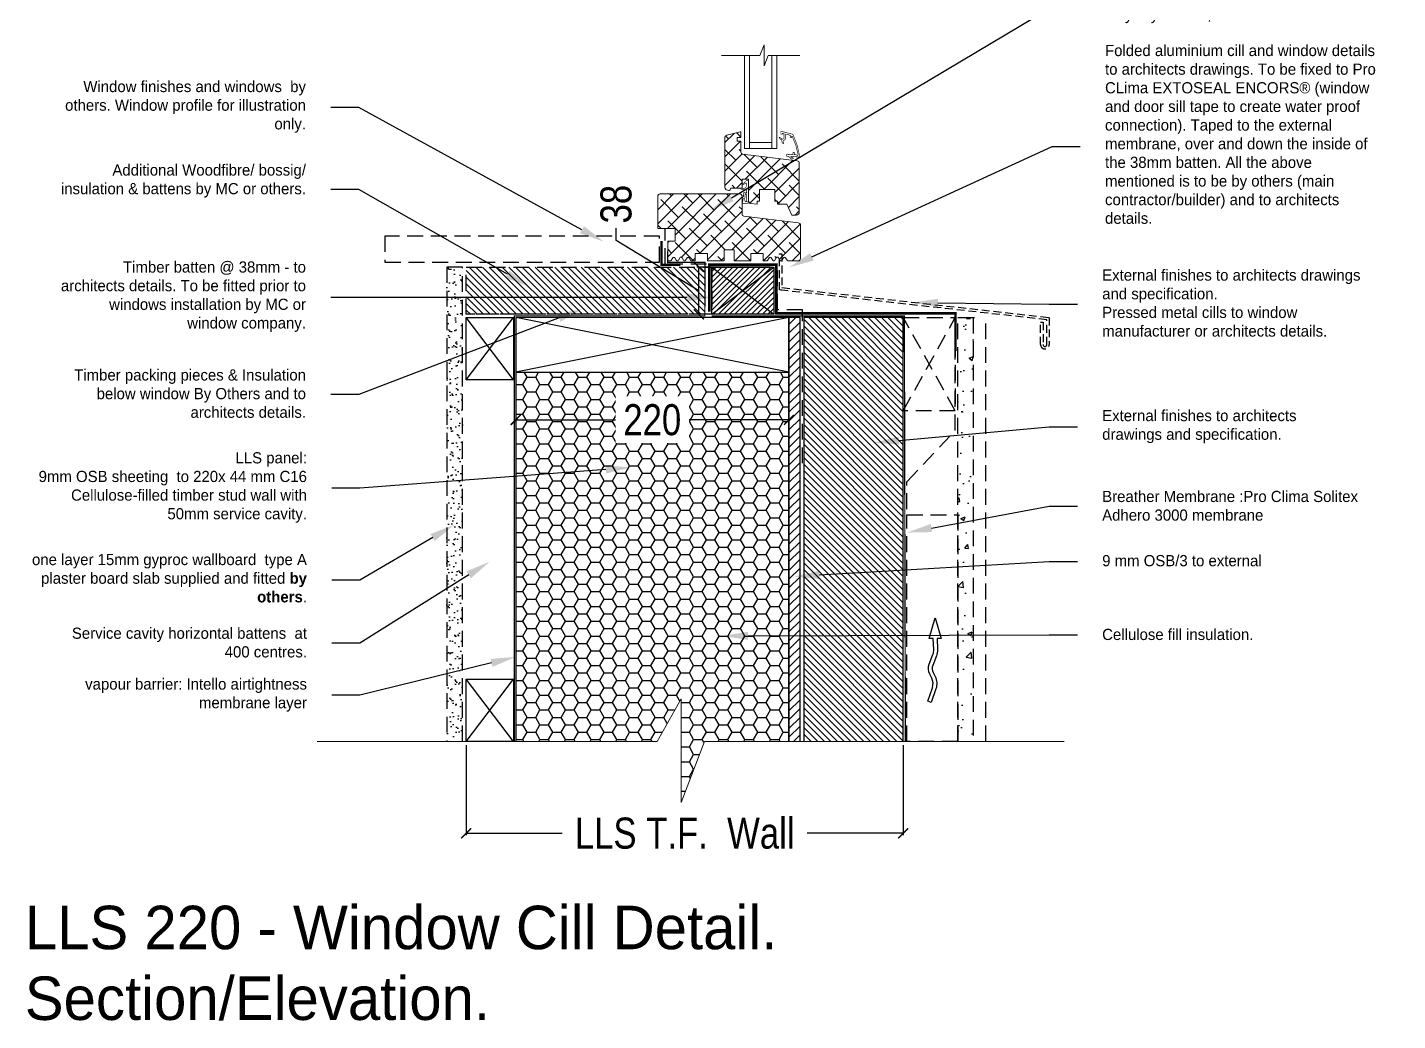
# Model space of a CAD drawing. Header units: millimetres. Extents: x -1562 to 49121, y -21091 to 0.
# Drawn here: x 39766 to 40870, y -10638 to -9839 of the extents above; entities that cross this region are included whole.
import ezdxf
from ezdxf import colors
from ezdxf.entities.mleader import LeaderData, LeaderLine
from ezdxf.math import Vec2, Vec3

# ---------------------------------------------------------------- set-up
doc = ezdxf.new("R2010")
doc.units = ezdxf.units.MM
doc.header["$MEASUREMENT"] = 0
doc.linetypes.add('DASHED', pattern=[19.05, 12.7, -6.35])
doc.linetypes.add('DASHED2', pattern=[0.375, 0.25, -0.125])
for name, color, linetype in [('-TSD Hatch', 8, 'Continuous'), ('A00002 Title Text', 2, 'Continuous'), ('A_Plasterboard by others', 11, 'DASHED'), ('H001_HATCH', 252, 'Continuous'), ('HATCH', 251, 'Continuous'), ('LLS-Timber', 30, 'Continuous'), ('LLS_Dimensions', 6, 'Continuous'), ('LLS_Gutex Multitherm', 41, 'Continuous'), ('LLS_Membranes', 124, 'Continuous'), ('VELUX_ROOFCONSTRUCTION', 7, 'Continuous')]:
    doc.layers.add(name, color=color, linetype=linetype)
doc.layers.add('LLS CELLULOSE', color=41, linetype='Continuous', lineweight=15, transparency=0.65)
doc.layers.add('LLS_Text', color=6, linetype='Continuous', lineweight=15)
doc.layers.add('Window-Doors', color=2, linetype='Continuous', lineweight=13)
doc.styles.add('ARIAL', font='arial.ttf', dxfattribs={"width": 0.8})
doc.styles.add('Century Gothic', font='GOTHIC.TTF')
doc.styles.add('GENERATED_STYLE_2', font='GOTHIC.TTF')
doc.dimstyles.new('LLS 1T 10', dxfattribs={"dimtxt": 25, "dimasz": 8, "dimexe": 1.5, "dimexo": 3, "dimgap": 5, "dimtad": 0, "dimdec": 0, "dimzin": 0, "dimdsep": 46, "dimtxsty": 'ARIAL', "dimblk": 'ARCHTICK', "dimcen": 0.09, "dimclrd": 8, "dimclre": 8, "dimclrt": 256, "dimadec": 0, "dimazin": 0, "dimtfac": 1, "dimtdec": 0, "dimtofl": 0, "dimtmove": 0, "dimatfit": 3, "dimfxl": 1.5, "dimtolj": 1, "dimtzin": 0, "dimarcsym": 0})

# ---------------------------------------------------------------- blocks, each defined once
blk = doc.blocks.new('_ArchTick')
at = {"color": 0, "linetype": 'ByBlock', "const_width": 0.15}
blk.add_lwpolyline([(-0.5, -0.5), (0.5, 0.5)], dxfattribs=at)
blk = doc.blocks.new('*D31')
at = {"layer": 'Defpoints', "color": 0, "transparency": 16777216}
for p in [(40307, -10031.6), (40367.4, -10031.6), (40367.4, -10069.6)]:
    blk.add_point(p, dxfattribs=at)
at = {"layer": 'LLS_Dimensions', "color": 8, "lineweight": -2, "transparency": 16777216}
for p, q in [((40240.4, -10010.2), (40240.4, -10000.2)), ((40307, -10050.6), (40240.4, -10010.2)), ((40364.4, -10031.6), (40305.5, -10031.6)), ((40307, -10069.6), (40307, -10031.6)), ((40364.4, -10069.6), (40305.5, -10069.6))]:
    blk.add_line(p, q, dxfattribs=at)
at = {"layer": 'LLS_Dimensions', "color": 8, "lineweight": -2, "transparency": 16777216, "xscale": 8, "yscale": 8, "zscale": 8}
for p, rotation in [((40307, -10031.6), 90), ((40307, -10069.6), 270)]:
    blk.add_blockref('_ArchTick', p, dxfattribs=dict(at, rotation=rotation))
at = {"layer": 'LLS_Dimensions', "transparency": 16777216, "insert": (40240.4, -9980.9), "char_height": 25, "attachment_point": 5, "rotation": 90, "style": 'ARIAL'}
blk.add_mtext('\\A1;38', dxfattribs=at)
blk = doc.blocks.new('*D32')
at = {"layer": 'Defpoints', "color": 0, "transparency": 16777216}
for p in [(40159.5, -10116.2), (40379.5, -10116.2), (40379.5, -10154.6)]:
    blk.add_point(p, dxfattribs=at)
at = {"layer": 'LLS_Dimensions', "color": 8, "lineweight": -2, "transparency": 16777216}
for p, q in [((40159.5, -10119.2), (40159.5, -10156.1)), ((40379.5, -10119.2), (40379.5, -10156.1)), ((40159.5, -10154.6), (40242.3, -10154.6)), ((40379.5, -10154.6), (40296.7, -10154.6))]:
    blk.add_line(p, q, dxfattribs=at)
at = {"layer": 'LLS_Dimensions', "color": 8, "lineweight": -2, "transparency": 16777216, "xscale": 8, "yscale": 8, "zscale": 8, "rotation": 180}
blk.add_blockref('_ArchTick', (40159.5, -10154.6), dxfattribs=at)
at = {"layer": 'LLS_Dimensions', "color": 8, "lineweight": -2, "transparency": 16777216, "xscale": 8, "yscale": 8, "zscale": 8}
blk.add_blockref('_ArchTick', (40379.5, -10154.6), dxfattribs=at)
at = {"layer": 'LLS_Dimensions', "transparency": 16777216, "insert": (40269.5, -10154.6), "char_height": 25, "attachment_point": 5, "style": 'ARIAL', "bg_fill": 3, "box_fill_scale": 1.25, "bg_fill_color": 256, "bg_fill_true_color": 13158600, "bg_fill_transparency": 0}
blk.add_mtext('\\A1;220', dxfattribs=at)
blk = doc.blocks.new('*D38')
at = {"layer": 'Defpoints', "color": 0, "transparency": 16777216}
for p in [(40119.6, -10413.4), (40471.6, -10413.4), (40471.6, -10487.4)]:
    blk.add_point(p, dxfattribs=at)
at = {"layer": 'LLS_Dimensions', "color": 8, "lineweight": -2, "transparency": 16777216}
for p, q in [((40119.6, -10416.4), (40119.6, -10488.9)), ((40471.6, -10416.4), (40471.6, -10488.9)), ((40119.6, -10487.4), (40204.1, -10487.4)), ((40471.6, -10487.4), (40387.1, -10487.4))]:
    blk.add_line(p, q, dxfattribs=at)
at = {"layer": 'LLS_Dimensions', "color": 8, "lineweight": -2, "transparency": 16777216, "xscale": 8, "yscale": 8, "zscale": 8, "rotation": 180}
blk.add_blockref('_ArchTick', (40119.6, -10487.4), dxfattribs=at)
at = {"layer": 'LLS_Dimensions', "color": 8, "lineweight": -2, "transparency": 16777216, "xscale": 8, "yscale": 8, "zscale": 8}
blk.add_blockref('_ArchTick', (40471.6, -10487.4), dxfattribs=at)
at = {"layer": 'LLS_Dimensions', "transparency": 16777216, "insert": (40295.6, -10487.4), "char_height": 25, "attachment_point": 5, "style": 'ARIAL', "bg_fill": 3, "box_fill_scale": 1.25, "bg_fill_color": 256, "bg_fill_true_color": 13158600, "bg_fill_transparency": 0}
blk.add_mtext('\\A1;LLS T.F.  Wall ', dxfattribs=at)

msp = doc.modelspace()

# ---------------------------------------------------------------- hatches: boundary and pattern name
at = {"layer": '-TSD Hatch'}
h = msp.add_hatch(dxfattribs=at)
h.set_pattern_fill('AR-SAND', color=256, scale=5)
h.set_pattern_definition([(37.5, (41513.779, -98964.622), (-0.3149668, 9.63411885), [0, -7.6, 0, -8.5, 0, -8.125]), (7.5, (41513.779, -98964.622), (8.8488835, 14.1107303), [0, -4.1, 0, -6.85, 0, -2.625]), (327.5, (41507.629, -98964.622), (15.5707093, 0.0282953), [0, -2.5, 0, -9, 0, -11.75]), (317.5, (41507.629, -98964.622), (15.030633, 4.3883778), [0, -1.25, 0, -5.9, 0, -6.75])])
h.paths.add_polyline_path([(40104, -10056), (40116.6, -10056), (40116.6, -10031.6), (40104, -10031.6)])
h.paths.add_polyline_path([(40116.6, -10056), (40104, -10056), (40104, -10109), (40116.6, -10104.2)])
h.paths.add_polyline_path([(40104, -10204.6), (40116.6, -10203.6), (40116.6, -10104.2), (40104, -10109)])
h.paths.add_polyline_path([(40116.6, -10203.6), (40104, -10204.6), (40104, -10291.4), (40116.6, -10283.2)])
h.paths.add_polyline_path([(40104, -10359.6), (40116.6, -10356.4), (40116.6, -10283.2), (40104, -10291.4)])
h.paths.add_polyline_path([(40116.6, -10356.4), (40104, -10359.6), (40104, -10413.4), (40116.6, -10413.4)])
h = msp.add_hatch(dxfattribs=at)
h.set_pattern_fill('AR-CONC', color=256, scale=5)
h.set_pattern_definition([(50, (-12691.362, 18264.424), (35.863009, -3.137607), [3.75, -41.25]), (355, (-12691.362, 18264.424), (-6.937567, 37.609607), [3, -33]), (100.451444, (-12688.374, 18264.162), (28.925442, 34.472), [3.18701, -35.057106]), (46.1842, (-12691.36, 18274.424), (53.362067, -8.275964), [5.625, -61.875]), (96.63564, (-12686.915, 18273.734), (46.733097, 48.70593), [4.780517, -52.58569]), (351.18416, (-12691.36, 18274.424), (46.733097, 48.70593), [4.5, -49.5]), (21, (-12686.362, 18271.924), (29.845353, -20.130945), [3.75, -41.25]), (326, (-12686.362, 18271.924), (12.165767, 36.257502), [3, -33]), (71.451445, (-12683.875, 18270.246), (42.011119, 16.126558), [3.18701, -35.057106]), (37.5, (-12691.362, 18264.424), (0.6079928, 16.6446927), [0, -32.6, 0, -33.5, 0, -33.125]), (7.5, (-12691.362, 18264.424), (13.153477, 19.7205856), [0, -19.1, 0, -31.85, 0, -12.625]), (327.5, (-12702.512, 18264.424), (26.6911218, -1.1277436), [0, -12.5, 0, -39, 0, -51.75]), (317.5, (-12707.512, 18264.424), (29.1593085, 5.005249), [0, -16.25, 0, -25.9, 0, -36.75])])
h.paths.add_polyline_path([(40515.5, -10413.4), (40528, -10413.4), (40528, -10072.2), (40515.5, -10072.2)])
at = {"layer": 'H001_HATCH', "transparency": 33554549}
h = msp.add_hatch(dxfattribs=at)
h.set_pattern_fill('ANSI31', color=33, scale=30, angle=-90)
h.set_pattern_definition([(315, (0, -361), (2.65165043, 2.65165043), [])])
h.paths.add_polyline_path([(40311.9, -10031.6), (40119.6, -10031.6), (40119.6, -10069.6), (40311.8, -10069.6), (40311.9, -10049.3)])
h = msp.add_hatch(dxfattribs=at)
h.set_pattern_fill('ANSI31', color=33, scale=30, angle=-90)
h.set_pattern_definition([(315, (49447.3014, 30302.9346), (2.65165043, 2.65165043), [])])
h.paths.add_polyline_path([(40391.6, -10413.4), (40471.6, -10413.4), (40471.6, -10072.2), (40391.6, -10072.2)])
at = {"layer": 'H001_HATCH'}
h = msp.add_hatch(dxfattribs=at)
h.set_pattern_fill('HONEY', color=256, scale=55)
h.set_pattern_definition([(0, (-12827.2, 19476.779), (10.3125, 5.95392465), [6.875, -13.75]), (120, (-12827.2, 19476.779), (-10.3125, 5.95392465), [6.875, -13.75]), (60, (-12827.2, 19476.779), (2e-15, 11.9078493), [-13.75, 6.875])])
h.paths.add_polyline_path([(40159.5, -10116.2), (40159.5, -10413.4), (40273.5, -10413.4), (40292.8, -10379.1), (40292.8, -10462.6), (40311.5, -10413.4), (40379.5, -10413.4), (40379.5, -10116.2)])
at = {"layer": 'HATCH', "transparency": 33554526}
h = msp.add_hatch(dxfattribs=at)
h.set_pattern_fill('ANSI38', color=11, scale=65)
h.set_pattern_definition([(45, (-12772.362, 18298.007), (-5.7452426, 5.7452426), []), (135, (-12772.362, 18298.007), (-17.2357278, 5.7452426), [20.3125, -12.1875])])
h.paths.add_polyline_path([(40313.9, -10020.6), (40313.9, -10026.6), (40327.4, -10026.6), (40327.4, -10017.6), (40335.4, -10017.6), (40335.4, -10026.6), (40348.9, -10026.6), (40348.9, -10020.6), (40358.9, -10020.6), (40358.9, -10026.6), (40361.6, -10026.6, 0.219913), (40362.3, -10026.3), (40363.6, -10024.1, -0.568613), (40365.3, -10024.1), (40366.5, -10026.1, 0.603785), (40368.3, -10026), (40369.3, -10024.1, -0.576387), (40371.1, -10024), (40372.3, -10026.1, 0.560863), (40374, -10026.1), (40375.2, -10024.1, -0.576702), (40376.9, -10024.1), (40378.1, -10026.2, 0.24869), (40378.9, -10026.6), (40386.9, -10026.6, 0.368687), (40388.9, -10024.6), (40388.9, -9998, 0.382192), (40387.1, -9995.9), (40343.2, -9990.6, -0.365014), (40341.8, -9989.1), (40341.8, -9974.7, 0.328536), (40340.3, -9972.7), (40275.9, -9972.7, 0.480397), (40273.9, -9975.2), (40273.9, -10000.2, 0.480265), (40274.4, -10000.6), (40288, -10000.6), (40288, -10010.7), (40282.5, -10010.7, 0.479544), (40281.9, -10011.3), (40281.9, -10026.6), (40283.9, -10026.6, 0.219913), (40284.6, -10026.3), (40286, -10024.1, -0.568613), (40287.6, -10024.1), (40288.8, -10026.1, 0.603785), (40290.6, -10026), (40291.7, -10024.1, -0.576387), (40293.4, -10024), (40294.6, -10026.1, 0.576387), (40296.3, -10026.1), (40297.5, -10024.1, -0.576387), (40299.2, -10024.1), (40300.3, -10026.1, 0.287234), (40301.3, -10026.6), (40303.9, -10026.6), (40303.9, -10020.6)])
h.paths.add_polyline_path([(40368.3, -9969), (40368.3, -9978.5), (40370.2, -9978.5), (40370.2, -9980.9), (40377.9, -9980.9), (40381.9, -9989.7), (40385.4, -9989.7, 0.426834), (40387.9, -9987.2), (40387.9, -9948, 0.393013), (40386, -9946), (40342.1, -9940.6, -0.369844), (40340.9, -9939.2), (40340.9, -9930.2), (40337.8, -9930.2), (40337.8, -9927.3), (40340.9, -9927.3), (40340.9, -9923.1, 0.497803), (40340.3, -9922.7), (40329.4, -9925.5, 0.34722), (40327.9, -9927.5), (40327.9, -9967, 0.573392), (40332.2, -9969.5), (40332.7, -9968), (40341.9, -9968), (40341.9, -9964.9, -0.562646), (40341.9, -9964.4), (40341.9, -9960.9), (40346.9, -9960.9), (40346.9, -9978.8, 0.162278), (40347.1, -9979.4, -0.556511), (40347.4, -9979.9, 0.193225), (40348.4, -9980.3), (40353.9, -9981), (40353.9, -9978.5), (40355.9, -9978.5), (40355.9, -9969)])
at = {"layer": 'HATCH'}
h = msp.add_hatch(dxfattribs=at)
h.set_pattern_fill('ANSI31', color=256, scale=40)
h.set_pattern_definition([(45, (-12772.362, 18264.424), (-3.5355339, 3.5355339), [])])
h.paths.add_polyline_path([(40388.5, -10413.4), (40379.5, -10413.4), (40379.5, -10072.2), (40388.5, -10072.2)])
at = {"layer": 'LLS-Timber', "transparency": 33554534}
h = msp.add_hatch(dxfattribs=at)
h.set_pattern_fill('ANSI31', color=256, scale=25)
h.set_pattern_definition([(45, (41508.779, -98964.622), (-2.20970869, 2.20970869), [])])
h.paths.add_polyline_path([(40317.4, -10031.6), (40317.4, -10067.4), (40317.4, -10069.6), (40342.4, -10050.6)])
h.paths.add_polyline_path([(40342.4, -10050.6), (40317.4, -10069.6), (40367.4, -10069.6)])
h.paths.add_polyline_path([(40367.4, -10069.6), (40367.4, -10031.6), (40342.4, -10050.6)])
h.paths.add_polyline_path([(40317.4, -10031.6), (40342.4, -10050.6), (40367.4, -10031.6)])

# ---------------------------------------------------------------- linework, layer by layer
at = {"layer": 'A_Plasterboard by others', "elevation": 0}
for points in [[(40275.4, -10006.6), (40054.2, -10006.6), (40054.2, -10027.6), (40275.4, -10027.6)], [(40317.4, -10069.6), (40119.6, -10069.6), (40119.6, -10031.6), (40317.4, -10031.6)], [(40311.9, -10031.6), (40311.9, -10069.6), (40119.6, -10069.6), (40119.6, -10031.6)], [(40471.6, -10072.2), (40513.5, -10072.2), (40513.5, -10147.2), (40471.6, -10147.2)], [(40474.6, -10230.9), (40515.5, -10230.9), (40515.5, -10413.4), (40474.6, -10413.4)]]:
    msp.add_lwpolyline(points, close=True, dxfattribs=at)
for points in [[(40390.5, -10189.4), (40390.5, -10066.1), (40370.4, -10066.1), (40370.4, -10029.1), (40279.9, -10029.1), (40279.9, -10000.6)], [(40116.6, -10413.4), (40116.6, -10031.6), (40104, -10031.6), (40104, -10413.4)], [(40513.5, -10147.2), (40471.6, -10072.2)], [(40471.6, -10147.2), (40513.5, -10072.2)], [(40474.6, -10226.4), (40474.6, -10204.4), (40513.5, -10163), (40513.5, -10071.5)], [(40515.5, -10413.4), (40515.5, -10072.2), (40528, -10072.2), (40528, -10413.4)], [(40519, -10072.2), (40529.1, -10072.2)], [(40528, -10072.2), (40528, -10413.4)], [(40538.1, -10413.4), (40538.1, -10072.2)]]:
    msp.add_lwpolyline(points, dxfattribs=at)
at = {"layer": 'A_Plasterboard by others', "ltscale": 0.5, "elevation": 0}
msp.add_lwpolyline([(40373.9, -10048), (40589.2, -10072.2), (40589.2, -10094, -1), (40582.2, -10094), (40582.2, -10076), (40584.2, -10076), (40584.2, -10094, 1), (40587.2, -10094), (40587.2, -10074), (40373.9, -10050.2), (40372.9, -10050.1), (40371.9, -10050), (40371.9, -10020.8), (40373.9, -10020.8)], format="xyb", close=True, dxfattribs=at)
at = {"layer": 'H001_HATCH', "elevation": 0}
for points in [[(40379.5, -10116.2), (40159.5, -10072.2)], [(40379.5, -10072.2), (40159.5, -10116.2)], [(40388.5, -10413.4), (40388.5, -10072.2), (40379.5, -10072.2), (40379.5, -10413.4)]]:
    msp.add_lwpolyline(points, dxfattribs=at)
at = {"layer": 'HATCH', "elevation": 0}
for points in [[(40317.4, -10069.6), (40367.4, -10031.6)], [(40317.4, -10031.6), (40367.4, -10069.6)], [(40157.6, -10122.2), (40119.6, -10072.2)], [(40119.6, -10122.2), (40157.6, -10072.2)], [(40157.6, -10413.4), (40119.6, -10363.4)], [(40119.6, -10413.4), (40157.6, -10363.4)]]:
    msp.add_lwpolyline(points, dxfattribs=at)
at = {"layer": 'LLS CELLULOSE', "elevation": 0}
msp.add_lwpolyline([(40317.4, -10067.4), (40317.4, -10031.6), (40367.4, -10031.6)], dxfattribs=at)
at = {"layer": 'LLS-Timber', "elevation": 0}
for points in [[(40367.4, -10031.6), (40367.4, -10069.6), (40317.4, -10069.6), (40317.4, -10031.6)], [(40119.6, -10072.2), (40157.6, -10072.2), (40157.6, -10122.2), (40119.6, -10122.2)], [(40379.5, -10072.2), (40159.5, -10072.2), (40159.5, -10116.2), (40379.5, -10116.2)], [(40119.6, -10363.4), (40157.6, -10363.4), (40157.6, -10413.4), (40119.6, -10413.4)]]:
    msp.add_lwpolyline(points, close=True, dxfattribs=at)
msp.add_lwpolyline([(40379.5, -10413.4), (40379.5, -10072.2), (40159.5, -10072.2), (40159.5, -10413.4)], dxfattribs=at)
at = {"layer": 'LLS_Gutex Multitherm', "elevation": 0}
msp.add_lwpolyline([(40471.6, -10413.4), (40471.6, -10072.2), (40444.9, -10072.2), (40444.9, -10072.2), (40418.3, -10072.2), (40418.3, -10072.2), (40391.6, -10072.2), (40391.6, -10413.4)], dxfattribs=at)
at = {"layer": 'LLS_Membranes', "linetype": 'DASHED2', "ltscale": 80, "const_width": 1, "elevation": 0}
msp.add_lwpolyline([(40158.4, -10413.4), (40158.4, -10070.8), (40311.8, -10070.8), (40311.9, -10027.8), (40281.9, -10027.8), (40281.9, -10018.9)], dxfattribs=at)
at = {"layer": 'LLS_Membranes', "color": 152, "linetype": 'DASHED2', "ltscale": 50, "true_color": 0x2776bb, "const_width": 2, "elevation": 0}
msp.add_lwpolyline([(40276.9, -10010.7), (40276.9, -10029.7), (40292, -10029.7)], dxfattribs=at)
at = {"layer": 'LLS_Membranes', "color": 146, "linetype": 'DASHED2', "ltscale": 80, "true_color": 0x105689, "const_width": 2, "elevation": 0}
msp.add_lwpolyline([(40315.4, -10067.4), (40315.4, -10029.6), (40369.4, -10029.6), (40369.4, -10068.8), (40513.7, -10068.8), (40513.7, -10099)], dxfattribs=at)
at = {"layer": 'LLS_Membranes', "color": 143, "linetype": 'DASHED2', "ltscale": 80, "true_color": 0x7aafdf, "const_width": 1, "elevation": 0}
msp.add_lwpolyline([(40317.4, -10070.9), (40472.5, -10070.9), (40473.3, -10413.4)], dxfattribs=at)
at = {"layer": 'VELUX_ROOFCONSTRUCTION', "elevation": 0}
msp.add_lwpolyline([(40495.8, -10330.6), (40492.6, -10330.6), (40497.2, -10313.9), (40502, -10330.6), (40498.8, -10330.6), (40499.2, -10339.3, -0.105543), (40498.3, -10344.6), (40495.3, -10352.2, 0.215721), (40495.6, -10358), (40497.2, -10361.1, -0.201825), (40497.9, -10371.2), (40494.2, -10382), (40491.4, -10381.1), (40495.1, -10370.2, 0.201825), (40494.5, -10362.5), (40492.9, -10359.3, -0.215721), (40492.5, -10351.1), (40495.5, -10343.5, 0.105543), (40496.2, -10339.4), (40495.8, -10330.6)], format="xyb", dxfattribs=at)
at = {"layer": 'Window-Doors', "color": 11, "elevation": 0}
for points in [[(40325.3, -9861.1), (40356.1, -9861.1), (40359.6, -9852.6), (40359.6, -9869.6), (40362.8, -9861.1), (40388.3, -9861.1)], [(40343.8, -9861.1), (40343.8, -9936.2), (40369.9, -9936.2), (40369.9, -9861.1)], [(40347.9, -9861.1), (40347.9, -9936.2), (40365.8, -9936.2), (40365.8, -9861.1)], [(40601.1, -10413.4), (40311.5, -10413.4), (40292.8, -10462.6), (40292.8, -10379.1), (40273.5, -10413.4), (39999.6, -10413.4)]]:
    msp.add_lwpolyline(points, dxfattribs=at)
for points in [[(40387.9, -9987.2), (40387.9, -9948, 0.364957), (40386.2, -9946), (40342.1, -9940.6, -0.38805), (40340.9, -9939.1), (40340.9, -9930.2), (40337.8, -9930.2), (40337.8, -9927.3), (40340.9, -9927.3), (40340.9, -9923.1, 0.479544), (40340.3, -9922.7), (40329.4, -9925.5, 0.339803), (40327.9, -9927.5), (40327.9, -9967, 0.573392), (40332.2, -9969.5), (40332.7, -9968), (40341.9, -9968), (40341.9, -9960.9), (40346.9, -9960.9), (40346.9, -9978.8, 0.416936), (40348.4, -9980.3), (40353.9, -9981), (40353.9, -9978.5), (40355.9, -9978.5), (40355.9, -9969), (40368.3, -9969), (40368.3, -9978.5), (40370.2, -9978.5), (40370.2, -9980.9), (40377.9, -9980.9), (40381.9, -9989.7), (40385.4, -9989.7, 0.426834), (40387.9, -9987.2, 0.958)], [(40372.3, -10026.1, 0.576702), (40374, -10026.1), (40375.2, -10024.1, -0.576702), (40376.9, -10024.1), (40378, -10026.1, 0.286869), (40378.9, -10026.6), (40386.9, -10026.6, 0.368687), (40388.9, -10024.6), (40388.9, -9998, 0.382192), (40387.1, -9995.9), (40343.2, -9990.6, -0.365014), (40341.8, -9989.1), (40341.8, -9974.7, 0.328536), (40340.3, -9972.7), (40275.9, -9972.7, 0.480397), (40273.9, -9975.2), (40273.9, -10000.2, 0.480265), (40274.4, -10000.6), (40288, -10000.6), (40288, -10010.7), (40282.5, -10010.7, 0.351768), (40281.9, -10011.1), (40281.9, -10026.6), (40283.9, -10026.6, 0.219913), (40284.6, -10026.3), (40286, -10024.1, -0.568613), (40287.6, -10024.1), (40288.8, -10026.1, 0.576702), (40290.6, -10026.1), (40291.7, -10024.1, -0.603785), (40293.5, -10024.1), (40294.6, -10026.1, 0.576387), (40296.3, -10026.1), (40297.5, -10024.1, -0.576387), (40299.2, -10024.1), (40300.3, -10026.1, 0.248081), (40301.2, -10026.6), (40303.9, -10026.6), (40303.9, -10020.6), (40313.9, -10020.6), (40313.9, -10026.6), (40327.4, -10026.6), (40327.4, -10017.6), (40335.4, -10017.6), (40335.4, -10026.6), (40348.9, -10026.6), (40348.9, -10020.6), (40358.9, -10020.6), (40358.9, -10026.6), (40361.6, -10026.6, 0.219913), (40362.3, -10026.3), (40363.6, -10024.1, -0.568613), (40365.3, -10024.1), (40366.5, -10026.1, 0.576702), (40368.3, -10026.1), (40369.3, -10024.1, -0.603785), (40371.1, -10024.1), (40372.3, -10026.1)]]:
    msp.add_lwpolyline(points, format="xyb", dxfattribs=at)
at = {"layer": 'Window-Doors', "color": 8, "const_width": 0.5, "elevation": 0}
msp.add_lwpolyline([(40378.9, -9941), (40378.7, -9940.7), (40378.4, -9940.6), (40378.1, -9940.7), (40377.9, -9940.7), (40377.7, -9941.1), (40377.7, -9942.1), (40377.8, -9942.2), (40377.9, -9942.3), (40378.9, -9942.3), (40379.2, -9942.5), (40379.3, -9942.8), (40379.9, -9943), (40380.2, -9943.2), (40380.4, -9943.5), (40380.6, -9943.7), (40380.7, -9944), (40381.7, -9944.5), (40382.4, -9944.5), (40382.7, -9944.4), (40383, -9944.3), (40382.9, -9943.9), (40382.8, -9943.5), (40381.8, -9943.5), (40381.3, -9943.2), (40381.1, -9942.8), (40381.1, -9942.5), (40381.2, -9942.4), (40381.3, -9942.3), (40385.3, -9942.3), (40385.4, -9942.4), (40385.5, -9942.5), (40385.5, -9943), (40387.8, -9942.9), (40388.1, -9942.8), (40388.2, -9942.4), (40388.2, -9942.4), (40386.2, -9933.5), (40382.8, -9924.9), (40382.7, -9924.7), (40382.5, -9924.6), (40373.1, -9922.2), (40373, -9922.4), (40373, -9924.2), (40373.1, -9924.5), (40374.5, -9924.5), (40374.2, -9924.3), (40374.5, -9923.8), (40375.5, -9924.2), (40375.5, -9927.9), (40374.5, -9928.7), (40374, -9928.4), (40372, -9927.1), (40371.7, -9927.2), (40371.6, -9927.5), (40372.9, -9928.9), (40373.4, -9928.9), (40373.7, -9929), (40374, -9931.1), (40374.3, -9931.7), (40374.9, -9932.1), (40375.3, -9932), (40375.1, -9930), (40375.2, -9929.8), (40376.7, -9928.6), (40376.7, -9924.8), (40376.9, -9924.6), (40377.1, -9924.5), (40380.7, -9925.5), (40380.7, -9927.2), (40380.8, -9927.4), (40381, -9927.5), (40381.6, -9927.5), (40381.8, -9927.4), (40381.8, -9927.2), (40381.8, -9926.2), (40382.2, -9926.2), (40385.1, -9933.5), (40387, -9941.1), (40386.6, -9941.8), (40385.8, -9941.4), (40385.6, -9941.2), (40385.4, -9941.1), (40384, -9941.1), (40384, -9939.4), (40383.8, -9939.2), (40383.2, -9939.1), (40382.9, -9939.4), (40382.9, -9941.1), (40379, -9941.1), (40378.9, -9941)], dxfattribs=at)
at = {"layer": 'Window-Doors', "color": 11, "elevation": 0}
msp.add_lwpolyline([(40365.8, -9931.2), (40347.9, -9931.2), (40347.9, -9936.2), (40365.8, -9936.2)], close=True, dxfattribs=at)
at = {"layer": 'Window-Doors', "color": 8, "const_width": 0.5, "elevation": 0}
for points in [[(40345.5, -9978.8), (40345.4, -9973.3), (40344.8, -9973.1, -0.720304), (40344.8, -9971.7), (40345, -9971.5), (40345, -9972), (40345.4, -9971.9), (40345.4, -9969.6), (40341.5, -9969.1), (40340.9, -9968.8), (40340.6, -9968), (40343.5, -9968.2), (40344.6, -9967.8), (40345.1, -9966.8), (40345.3, -9963.8), (40343.7, -9964.7), (40343, -9965), (40342.1, -9965, -1.016383), (40342.1, -9964.3), (40342.8, -9964.3), (40343.1, -9964.1), (40345.2, -9961.9, -0.247652), (40345.5, -9961.8), (40346.4, -9961.8, -0.414917), (40346.9, -9962.3), (40346.9, -9978.8, 0.162278), (40347.1, -9979.4, -1.644187)], [(40342, -9980.3), (40347.1, -9980.1, 0.960081), (40347.1, -9979.4), (40345.5, -9978.8), (40344.3, -9978.9), (40344.2, -9978.2), (40343.7, -9977.4), (40344.2, -9975), (40344.3, -9972.7), (40344.4, -9972), (40343.7, -9971.6), (40343.1, -9971.7), (40342.9, -9972.4), (40343.1, -9973.5), (40343, -9974.8), (40342.5, -9974.1), (40341.9, -9974.1), (40341.8, -9974.7), (40342.8, -9976.2), (40342.4, -9978.1), (40342.4, -9979), (40341.8, -9980.1), (40342, -9980.3)]]:
    msp.add_lwpolyline(points, format="xyb", dxfattribs=at)

# ---------------------------------------------------------------- texts
at = {"layer": 'A00002 Title Text', "color": 6, "linetype": 'Continuous', "lineweight": 18, "insert": (39764.2, -10545.7), "char_height": 35, "width": 652.344, "attachment_point": 1, "line_spacing_factor": 0.976119, "style": 'GENERATED_STYLE_2'}
msp.add_mtext('LLS 220 - Window Cill Detail.\\PSection/Elevation. ', dxfattribs=at)

# ---------------------------------------------------------------- dimensions: what is measured, and where the dimension line sits
at = {"layer": 'LLS_Dimensions'}
dim = msp.add_linear_dim(base=(40307, -10031.6), p1=(40367.4, -10069.6), p2=(40367.4, -10031.6), angle=90, dimstyle='LLS 1T 10', override={"dimtmove": 1}, dxfattribs=at)
dim.commit()
dim.dimension.update_dxf_attribs({"geometry": '*D31', "text_midpoint": (40240.4, -9995.2), "dimtype": 160})

# ---------------------------------------------------------------- leaders
at = {"layer": 'LLS_Text'}
ml = msp.add_multileader_mtext('Standard', dxfattribs=at)
ml.set_content('Timber frame window. Illustration only. By Others, Not included. ', color=256, style='Century Gothic')
ml.set_leader_properties(color=11)
ml.build(insert=Vec2(0, 0))
ml.multileader.update_dxf_attribs({"text_left_attachment_type": 2, "text_right_attachment_type": 2, "dogleg_length": 50, "arrow_head_size": 20})
ctx = ml.context
ctx.base_point, ctx.char_height, ctx.arrow_head_size, ctx.landing_gap_size, ctx.plane_origin = Vec3(40614.1, -9822.1), 9, 20, 20, Vec3(39871.8, -9926.9)
ctx.left_attachment, ctx.right_attachment = 2, 2
notes = []
notes.append((ctx, [(1, (1, 1, 0), (40591.5, -9822.1), (1, 0), 22.7, [(0, [(40316, -9986)], 0, [])])]))
ctx.mtext.insert, ctx.mtext.width, ctx.mtext.defined_height, ctx.mtext.flow_direction = Vec3(40634.1, -9808.5), 201.812, 96.1, 5
ml = msp.add_multileader_mtext('Standard', dxfattribs=at)
ml.set_content('Folded aluminium cill and window details to architects drawings. To be fixed to Pro CLima EXTOSEAL ENCORS® (window and door sill tape to create water proof connection). Taped to the external membrane, over and down the inside of the 38mm batten. All the above mentioned is to be by others (main  contractor/builder) and to architects details.', color=256, style='Century Gothic')
ml.set_leader_properties(color=11)
ml.build(insert=Vec2(0, 0))
ml.multileader.update_dxf_attribs({"text_left_attachment_type": 2, "text_right_attachment_type": 2, "dogleg_length": 50, "arrow_head_size": 20})
ctx = ml.context
ctx.base_point, ctx.char_height, ctx.arrow_head_size, ctx.landing_gap_size, ctx.plane_origin = Vec3(40614.1, -9934.4), 9, 20, 20, Vec3(39448, -10341.1)
ctx.left_attachment, ctx.right_attachment = 2, 2
notes.append((ctx, [(1, (1, 1, 0), (40591.5, -9934.4), (1, 0), 22.7, [(0, [(40379.9, -10031.7)], 0, [])])]))
ctx.mtext.insert, ctx.mtext.width, ctx.mtext.defined_height, ctx.mtext.flow_direction = Vec3(40634.1, -9852.7), 221.739, 96.1, 5
ml = msp.add_multileader_mtext('Standard', dxfattribs=at)
ml.set_content('Window finishes and windows  by others. Window profile for illustration only. ', color=256, style='Century Gothic')
ml.set_leader_properties(color=11)
ml.build(insert=Vec2(0, 0))
ml.multileader.update_dxf_attribs({"text_left_attachment_type": 2, "text_right_attachment_type": 2, "dogleg_length": 50, "arrow_head_size": 20})
ctx = ml.context
ctx.base_point, ctx.char_height, ctx.arrow_head_size, ctx.landing_gap_size, ctx.plane_origin = Vec3(39792.5, -9903), 9, 20, 20, Vec3(39191, -9889)
ctx.left_attachment, ctx.right_attachment, ctx.text_align_type = 2, 2, 2
notes.append((ctx, [(0, (1, 1, 0), (40033.3, -9903), (-1, 0), 22.7, [(0, [(40230.4, -10011.1)], 0, [])])]))
ctx.mtext.insert, ctx.mtext.width, ctx.mtext.defined_height, ctx.mtext.alignment, ctx.mtext.flow_direction = Vec3(39990.6, -9881.7), 197.553, 90.1, 3, 5
ml = msp.add_multileader_mtext('Standard', dxfattribs=at)
ml.set_content('Additional Woodfibre/ bossig/ insulation & battens by MC or others. ', color=256, style='Century Gothic')
ml.set_leader_properties(color=11)
ml.build(insert=Vec2(0, 0))
ml.multileader.update_dxf_attribs({"text_left_attachment_type": 2, "text_right_attachment_type": 2, "dogleg_length": 50, "arrow_head_size": 20})
ctx = ml.context
ctx.base_point, ctx.char_height, ctx.arrow_head_size, ctx.landing_gap_size, ctx.plane_origin = Vec3(39789.5, -9969), 9, 20, 20, Vec3(39191, -9955)
ctx.left_attachment, ctx.right_attachment, ctx.text_align_type = 2, 2, 2
notes.append((ctx, [(0, (1, 1, 0), (40033.3, -9969), (-1, 0), 22.7, [(0, [(40170.4, -10047.3)], 0, [])])]))
ctx.mtext.insert, ctx.mtext.width, ctx.mtext.defined_height, ctx.mtext.alignment, ctx.mtext.flow_direction = Vec3(39990.6, -9948.9), 197.553, 90.1, 3, 5
ml = msp.add_multileader_mtext('Standard', dxfattribs=at)
ml.set_content('Timber batten @ 38mm - to architects details. To be fitted prior to windows installation by MC or window company. ', color=256, style='Century Gothic')
ml.set_leader_properties(color=11)
ml.build(insert=Vec2(0, 0))
ml.multileader.update_dxf_attribs({"text_left_attachment_type": 2, "text_right_attachment_type": 2, "dogleg_length": 50, "arrow_head_size": 20})
ctx = ml.context
ctx.base_point, ctx.char_height, ctx.arrow_head_size, ctx.landing_gap_size, ctx.plane_origin = Vec3(39786.8, -10056), 9, 20, 20, Vec3(39191, -10042)
ctx.left_attachment, ctx.right_attachment, ctx.text_align_type = 2, 2, 2
notes.append((ctx, [(0, (1, 1, 0), (40033.3, -10056), (-1, 0), 22.7, [(0, [(40317.4, -10056)], 0, [])])]))
ctx.mtext.insert, ctx.mtext.width, ctx.mtext.defined_height, ctx.mtext.alignment, ctx.mtext.flow_direction = Vec3(39990.6, -10027), 197.553, 90.1, 3, 5
ml = msp.add_multileader_mtext('Standard', dxfattribs=at)
ml.set_content('External finishes to architects drawings and specification. \\PPressed metal cills to window manufacturer or architects details.', color=256, style='Century Gothic')
ml.set_leader_properties(color=11)
ml.build(insert=Vec2(0, 0))
ml.multileader.update_dxf_attribs({"text_left_attachment_type": 2, "text_right_attachment_type": 2, "dogleg_length": 50, "arrow_head_size": 20})
ctx = ml.context
ctx.base_point, ctx.char_height, ctx.arrow_head_size, ctx.landing_gap_size, ctx.plane_origin = Vec3(40611.8, -10061.4), 9, 20, 20, Vec3(39448, -10471)
ctx.left_attachment, ctx.right_attachment = 2, 2
notes.append((ctx, [(1, (1, 1, 0), (40589.1, -10061.4), (1, 0), 22.7, [(0, [(40479.5, -10060.1)], 0, [])])]))
ctx.mtext.insert, ctx.mtext.width, ctx.mtext.defined_height, ctx.mtext.flow_direction = Vec3(40631.8, -10033.5), 220.355, 99.3, 5
ml = msp.add_multileader_mtext('Standard', dxfattribs=at)
ml.set_content('Timber packing pieces & Insulation below window By Others and to architects details.', color=256, style='Century Gothic')
ml.set_leader_properties(color=11)
ml.build(insert=Vec2(0, 0))
ml.multileader.update_dxf_attribs({"text_left_attachment_type": 2, "text_right_attachment_type": 2, "dogleg_length": 50, "arrow_head_size": 20})
ctx = ml.context
ctx.base_point, ctx.char_height, ctx.arrow_head_size, ctx.landing_gap_size, ctx.plane_origin = Vec3(39778.4, -10134.1), 9, 20, 20, Vec3(39191, -10122.9)
ctx.left_attachment, ctx.right_attachment, ctx.text_align_type = 2, 2, 2
notes.append((ctx, [(0, (1, 1, 0), (40033.3, -10134.1), (-1, 0), 22.7, [(0, [(40213.1, -10065.4)], 0, [])])]))
ctx.mtext.insert, ctx.mtext.width, ctx.mtext.defined_height, ctx.mtext.alignment, ctx.mtext.flow_direction = Vec3(39990.6, -10113.9), 197.553, 90.1, 3, 5
ml = msp.add_multileader_mtext('Standard', dxfattribs=at)
ml.set_content('External finishes to architects drawings and specification. ', color=256, style='Century Gothic')
ml.set_leader_properties(color=11)
ml.build(insert=Vec2(0, 0))
ml.multileader.update_dxf_attribs({"text_left_attachment_type": 2, "text_right_attachment_type": 2, "dogleg_length": 50, "arrow_head_size": 20})
ctx = ml.context
ctx.base_point, ctx.char_height, ctx.arrow_head_size, ctx.landing_gap_size, ctx.plane_origin = Vec3(40611.8, -10160.3), 9, 20, 20, Vec3(39448, -10564.5)
ctx.left_attachment, ctx.right_attachment = 2, 2
notes.append((ctx, [(1, (1, 1, 0), (40589.1, -10160.3), (1, 0), 22.7, [(0, [(40448.1, -10173)], 0, [])])]))
ctx.mtext.insert, ctx.mtext.width, ctx.mtext.defined_height, ctx.mtext.flow_direction = Vec3(40631.8, -10146.6), 183.076, 110.4, 5
ml = msp.add_multileader_mtext('Standard', dxfattribs=at)
ml.set_content('LLS panel:\\P9mm OSB sheeting  to 220x 44 mm C16 Cellulose-filled timber stud wall with 50mm service cavity.', color=256, style='Century Gothic')
ml.set_leader_properties(color=11)
ml.build(insert=Vec2(0, 0))
ml.multileader.update_dxf_attribs({"text_left_attachment_type": 2, "text_right_attachment_type": 2, "dogleg_length": 22.7, "arrow_head_size": 20})
ctx = ml.context
ctx.base_point, ctx.char_height, ctx.arrow_head_size, ctx.landing_gap_size, ctx.plane_origin = Vec3(39759.7, -10209.5), 9, 20, 20, Vec3(39209.3, -10087.8)
ctx.left_attachment, ctx.right_attachment, ctx.text_align_type = 2, 2, 2
notes.append((ctx, [(0, (1, 1, 0), (40034.1, -10209.5), (-1, 0), 22.7, [(0, [(40252, -10192.9)], 0, [])])]))
ctx.mtext.insert, ctx.mtext.width, ctx.mtext.defined_height, ctx.mtext.alignment, ctx.mtext.flow_direction = Vec3(39991.4, -10180.6), 221.067, 151.3, 3, 5
ml = msp.add_multileader_mtext('Standard', dxfattribs=at)
ml.set_content('Breather Membrane :Pro Clima Solitex Adhero 3000 membrane', color=256, style='Century Gothic')
ml.set_leader_properties(color=11)
ml.build(insert=Vec2(0, 0))
ml.multileader.update_dxf_attribs({"text_left_attachment_type": 2, "text_right_attachment_type": 2, "dogleg_length": 50, "arrow_head_size": 20})
ctx = ml.context
ctx.base_point, ctx.char_height, ctx.arrow_head_size, ctx.landing_gap_size, ctx.plane_origin = Vec3(40611.8, -10224.1), 9, 20, 20, Vec3(39443.5, -10652.2)
ctx.left_attachment, ctx.right_attachment = 2, 2
notes.append((ctx, [(1, (1, 1, 0), (40589.1, -10224.1), (1, 0), 22.7, [(0, [(40474.6, -10245.3)], 0, [])])]))
ctx.mtext.insert, ctx.mtext.width, ctx.mtext.defined_height, ctx.mtext.flow_direction = Vec3(40631.8, -10211.7), 237.922, 96.1, 5
ml = msp.add_multileader_mtext('Standard', dxfattribs=at)
ml.set_content('one layer 15mm gyproc wallboard  type A plaster board slab supplied and fitted {\\fCentury Gothic|b1|i0|c0|p34;by others}. ', color=256, style='Century Gothic')
ml.set_leader_properties(color=11)
ml.build(insert=Vec2(0, 0))
ml.multileader.update_dxf_attribs({"text_left_attachment_type": 2, "text_right_attachment_type": 2, "dogleg_length": 22.7, "arrow_head_size": 20})
ctx = ml.context
ctx.base_point, ctx.char_height, ctx.arrow_head_size, ctx.landing_gap_size, ctx.plane_origin = Vec3(39762.6, -10283.7), 9, 20, 20, Vec3(39716.8, -10183.6)
ctx.left_attachment, ctx.right_attachment, ctx.text_align_type = 2, 2, 2
notes.append((ctx, [(0, (1, 1, 0), (40034.1, -10283.7), (-1, 0), 22.7, [(0, [(40109.9, -10239.1)], 0, [])])]))
ctx.mtext.insert, ctx.mtext.width, ctx.mtext.defined_height, ctx.mtext.alignment, ctx.mtext.flow_direction = Vec3(39991.4, -10262.5), 220.963, 96.1, 3, 5
ml = msp.add_multileader_mtext('Standard', dxfattribs=at)
ml.set_content('Service cavity horizontal battens  at 400 centres.', color=256, style='Century Gothic')
ml.set_leader_properties(color=11)
ml.build(insert=Vec2(0, 0))
ml.multileader.update_dxf_attribs({"text_left_attachment_type": 2, "text_right_attachment_type": 2, "dogleg_length": 22.7, "arrow_head_size": 20})
ctx = ml.context
ctx.base_point, ctx.char_height, ctx.arrow_head_size, ctx.landing_gap_size, ctx.plane_origin = Vec3(39775.9, -10334.2), 9, 20, 20, Vec3(39469.2, -10542.9)
ctx.left_attachment, ctx.right_attachment, ctx.text_align_type = 2, 2, 2
notes.append((ctx, [(0, (1, 1, 0), (40034.1, -10334.2), (-1, 0), 22.7, [(0, [(40138.6, -10268.7)], 0, [])])]))
ctx.mtext.insert, ctx.mtext.width, ctx.mtext.defined_height, ctx.mtext.alignment, ctx.mtext.flow_direction = Vec3(39991.4, -10321.8), 209.42, 96.1, 3, 5
ml = msp.add_multileader_mtext('Standard', dxfattribs=at)
ml.set_content('9 mm OSB/3 to external', color=256, style='Century Gothic')
ml.set_leader_properties(color=11)
ml.build(insert=Vec2(0, 0))
ml.multileader.update_dxf_attribs({"text_left_attachment_type": 2, "text_right_attachment_type": 2, "dogleg_length": 50, "arrow_head_size": 20})
ctx = ml.context
ctx.base_point, ctx.char_height, ctx.arrow_head_size, ctx.landing_gap_size, ctx.plane_origin = Vec3(40611.8, -10268.6), 9, 20, 20, Vec3(39443.5, -10696.7)
ctx.left_attachment, ctx.right_attachment = 2, 2
notes.append((ctx, [(1, (1, 1, 0), (40589.1, -10268.6), (1, 0), 22.7, [(0, [(40384, -10280.6)], 0, [])])]))
ctx.mtext.insert, ctx.mtext.width, ctx.mtext.defined_height, ctx.mtext.flow_direction = Vec3(40631.8, -10263.4), 237.922, 96.1, 5
ml = msp.add_multileader_mtext('Standard', dxfattribs=at)
ml.set_content('Cellulose fill insulation.', color=256, style='Century Gothic')
ml.set_leader_properties(color=11)
ml.build(insert=Vec2(0, 0))
ml.multileader.update_dxf_attribs({"text_left_attachment_type": 2, "text_right_attachment_type": 2, "dogleg_length": 50, "arrow_head_size": 20})
ctx = ml.context
ctx.base_point, ctx.char_height, ctx.arrow_head_size, ctx.landing_gap_size, ctx.plane_origin = Vec3(40611.8, -10327.6), 9, 20, 20, Vec3(39443.5, -10755.7)
ctx.left_attachment, ctx.right_attachment = 2, 2
notes.append((ctx, [(1, (1, 1, 0), (40589.1, -10327.6), (1, 0), 22.7, [(0, [(40326.6, -10328.5)], 0, [])])]))
ctx.mtext.insert, ctx.mtext.width, ctx.mtext.defined_height, ctx.mtext.flow_direction = Vec3(40631.8, -10322.8), 237.922, 96.1, 5
ml = msp.add_multileader_mtext('Standard', dxfattribs=at)
ml.set_content('vapour barrier: Intello airtightness membrane layer', color=256, style='Century Gothic')
ml.set_leader_properties(color=11)
ml.build(insert=Vec2(0, 0))
ml.multileader.update_dxf_attribs({"text_left_attachment_type": 2, "text_right_attachment_type": 2, "dogleg_length": 50, "arrow_head_size": 20})
ctx = ml.context
ctx.base_point, ctx.char_height, ctx.arrow_head_size, ctx.landing_gap_size, ctx.plane_origin = Vec3(39772.2, -10376.2), 9, 20, 20, Vec3(39191.8, -10403)
ctx.left_attachment, ctx.right_attachment, ctx.text_align_type = 2, 2, 2
notes.append((ctx, [(0, (1, 1, 0), (40034.1, -10376.2), (-1, 0), 22.7, [(0, [(40159.5, -10345.4)], 0, [])])]))
ctx.mtext.insert, ctx.mtext.width, ctx.mtext.defined_height, ctx.mtext.alignment, ctx.mtext.flow_direction = Vec3(39991.4, -10362.7), 224.951, 121.8, 3, 5
for ctx, leaders in notes:
    for number, flags, end, landing, length, lines in leaders:
        leader = LeaderData()
        leader.index, (leader.has_last_leader_line, leader.has_dogleg_vector, leader.attachment_direction) = number, flags
        leader.last_leader_point, leader.dogleg_vector, leader.dogleg_length = Vec3(end), Vec3(landing), length
        for number, points, colour, breaks in lines:
            line = LeaderLine()
            line.index, line.vertices, line.color, line.breaks = number, Vec3.list(points), colors.encode_raw_color(colour), breaks
            leader.lines.append(line)
        ctx.leaders.append(leader)

# ---------------------------------------------------------------- next in the draw order: dimensions: what is measured, and where the dimension line sits
at = {"layer": 'LLS_Dimensions'}
dim = msp.add_linear_dim(base=(40379.5, -10154.6), p1=(40159.5, -10116.2), p2=(40379.5, -10116.2), dimstyle='LLS 1T 10', override={"dimtmove": 1, "dimtfill": 1}, dxfattribs=at)
dim.commit()
dim.dimension.update_dxf_attribs({"geometry": '*D32', "text_midpoint": (40269.5, -10154.6)})
dim = msp.add_linear_dim(base=(40471.6, -10487.4), p1=(40119.6, -10413.4), p2=(40471.6, -10413.4), text='LLS T.F.  Wall ', dimstyle='LLS 1T 10', override={"dimtmove": 1, "dimtfill": 1}, dxfattribs=at)
dim.commit()
dim.dimension.update_dxf_attribs({"geometry": '*D38', "text_midpoint": (40295.6, -10487.4)})

doc.saveas('drawing.dxf')
